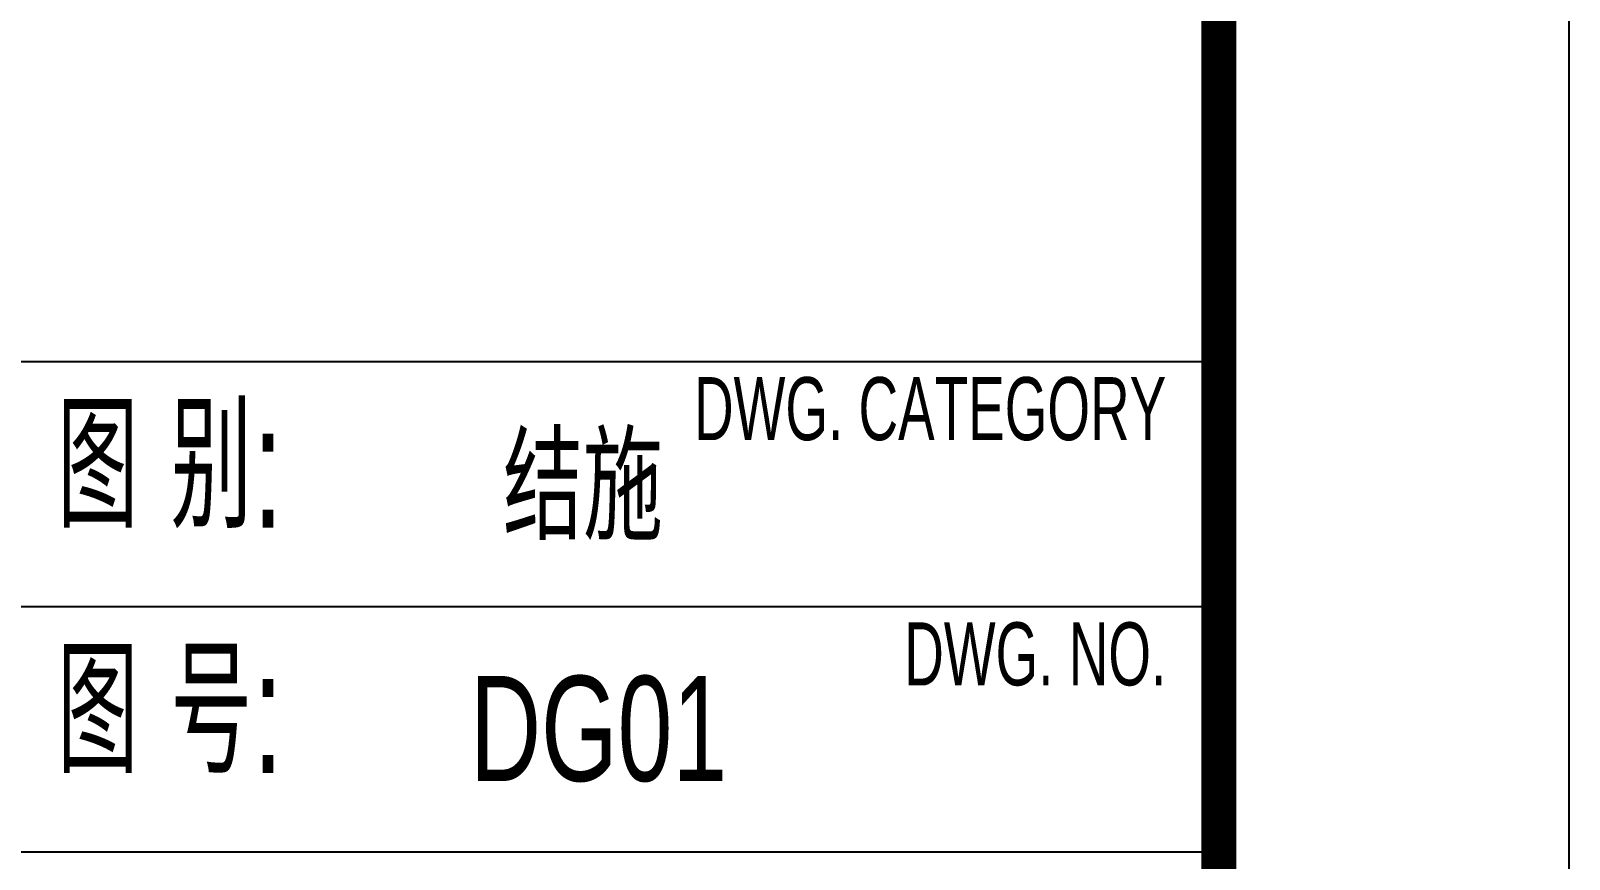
# Model space of a CAD drawing. Header units: millimetres. Extents: x 2359 to 61759, y 2141 to 44141.
# Drawn here: x 57369 to 61759, y 19488 to 21852 of the extents above; entities that cross this region are included whole.
import ezdxf
from ezdxf.enums import TextEntityAlignment as Align

# ---------------------------------------------------------------- set-up
doc = ezdxf.new("R2010")
doc.units = ezdxf.units.MM
doc.header["$LTSCALE"] = 800
doc.styles.add('AX-TK-HF-20190012-S001-TQ2$0$HZ', font='jzfz_ena.shx', dxfattribs={"width": 0.7, "bigfont": 'jzfz_cna.shx'})
doc.styles.add('HZ', font='jzfz_ena.shx', dxfattribs={"width": 0.7, "bigfont": 'jzfz_cna.shx'})
doc.styles.add('SX-TK-HF-20190012-S001$0$HZ', font='jzfz_ena.shx', dxfattribs={"width": 0.7, "bigfont": 'jzfz_cna.shx'})

# ---------------------------------------------------------------- blocks, each defined once
blk = doc.blocks.new('SX-TK-HF-20190012-S001$0$X-TQ-2')
at = {"color": 0, "style": 'SX-TK-HF-20190012-S001$0$HZ', "width": 0.8}
for tag, p in [('注册人', (-49, 270.175)), ('注册证书号码', (-49, 263.425)), ('注册印章号码', (-49, 256.425))]:
    blk.add_attdef(tag, p, '', height=3.5, dxfattribs=at)
blk.add_attdef('图别', text='', height=3, dxfattribs=at).set_placement((-18.142, 172.575), align=Align.CENTER)
for tag, p in [('专业负责人1', (-40, 130.175)), ('专业负责人2', (-40, 123.175)), ('审核人', (-40, 102.175)), ('审定人', (-40, 95.175))]:
    blk.add_attdef(tag, text='', height=3, dxfattribs=at).set_placement(p, align=Align.BOTTOM_CENTER)
blk = doc.blocks.new('AX-TK-HF-20190012-S001-TQ2$0$BZTQ')
at = {"color": 4}
for p, q in [((-70, 177.675), (0, 177.675)), ((-70, 170.675), (0, 170.675)), ((-70, 163.675), (0, 163.675))]:
    blk.add_line(p, q, dxfattribs=at)
at = {"style": 'AX-TK-HF-20190012-S001-TQ2$0$HZ', "width": 0.65}
for s, p in [('DWG. CATEGORY', (-1.5, 175.425)), ('DWG. NO.', (-1.5, 168.425))]:
    blk.add_text(s, height=1.8, dxfattribs=at).set_placement(p, align=Align.RIGHT)
at = {"style": 'AX-TK-HF-20190012-S001-TQ2$0$HZ', "width": 0.7}
for s, p in [('图 别:', (-33.15, 172.925)), ('图 号:', (-33.15, 165.925))]:
    blk.add_text(s, height=3.5, dxfattribs=at).set_placement(p)
blk = doc.blocks.new('AX-TK-HF-20190012-S001-TQ2')
blk.add_blockref('AX-TK-HF-20190012-S001-TQ2$0$BZTQ', (0, 0))
blk = doc.blocks.new('SX-TK-HF-20190012-S001')
blk.add_blockref('AX-TK-HF-20190012-S001-TQ2', (0, 0))
ref = blk.add_blockref('SX-TK-HF-20190012-S001$0$X-TQ-2', (0, 0))
ref.add_attrib('图别', '结施', dxfattribs={"color": 0, "height": 3, "style": 'SX-TK-HF-20190012-S001$0$HZ', "width": 0.8}).set_placement((-18.142, 172.575), align=Align.CENTER)
blk = doc.blocks.new('*U3')
at = {"color": 4}
blk.add_lwpolyline([(-584, -10), (10, -10), (10, 410), (-584, 410)], close=True, dxfattribs=at)
at = {"color": 4, "const_width": 1}
blk.add_lwpolyline([(-559, 0), (0, 0), (0, 400), (-559, 400)], close=True, dxfattribs=at)

msp = doc.modelspace()

# ---------------------------------------------------------------- block references
at = {"xscale": 99.99999995327077, "yscale": 99.99999995327077, "zscale": 99.99999995327077}
for name in ['*U3', 'SX-TK-HF-20190012-S001']:
    msp.add_blockref(name, (60758.9, 3141.3), dxfattribs=at)

# ---------------------------------------------------------------- texts
at = {"color": 0, "insert": (58989.2, 19858.8), "char_height": 300, "width": 3460.566, "attachment_point": 5, "style": 'HZ'}
msp.add_mtext('DG01', dxfattribs=at)

doc.saveas('drawing.dxf')
